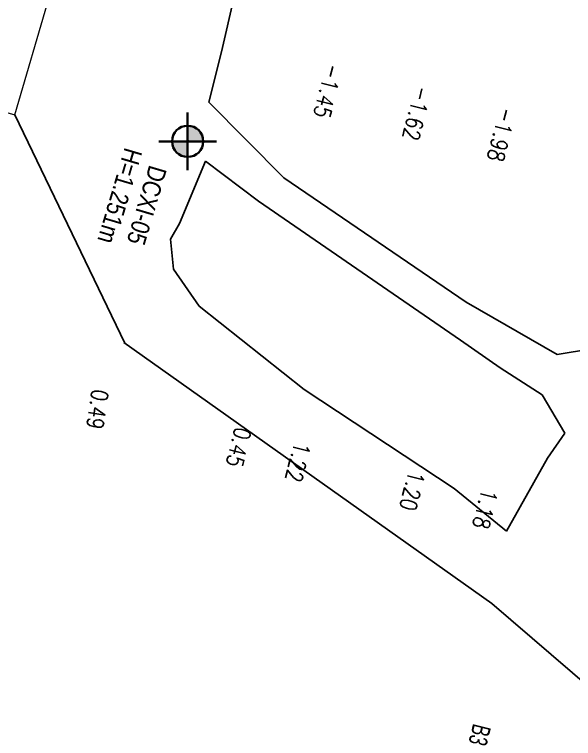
# Model space of a CAD drawing. Header units: metres. Extents: x 583412 to 583840, y 1186334 to 1187497.
# Drawn here: x 583668 to 583698.45, y 1187277.37 to 1187316.8 of the extents above; entities that cross this region are included whole.
import ezdxf
from ezdxf.enums import TextEntityAlignment as Align

# ---------------------------------------------------------------- set-up
doc = ezdxf.new("R2010")
doc.units = ezdxf.units.M
doc.header["$MEASUREMENT"] = 0
doc.layers.get('0').update_dxf_attribs({"lineweight": 35})
doc.layers.add('1.KS.NHA', color=225, linetype='Continuous', lineweight=13)
for name, color, linetype in [('CAO DO DC', 2, 'Continuous'), ('CaoDoTN', 2, 'Continuous'), ('Docao', 22, 'Continuous'), ('KS_muong ao', 4, 'TALUYPHAI-KHKS'), ('TENCOCTUYEN', 1, 'Continuous'), ('TENMOC', 4, 'Continuous'), ('XOOOOAOAOA', 2, 'Continuous')]:
    doc.layers.add(name, color=color, linetype=linetype)
doc.styles.add('ChuSo', font='vnsimple.shx')
doc.styles.add('dc', font='VHELVCN.TTF')
doc.styles.add('KT3', font='VHARIALN.TTF', dxfattribs={"width": 0.8, "height": 1.5})
doc.linetypes.add('TALUYPHAI-KHKS', pattern='A,5,[130,ltypeshp,S=5,R=0,X=0,Y=-5],10,[130,ltypeshp,S=5,R=0,X=0,Y=-5],10,[130,ltypeshp,S=10,R=0,X=0,Y=-10],5', length=30)
doc.linetypes.add('TALUYTRAI-KHKS', pattern='A,5,[130,ltypeshp,S=5,R=0,X=0,Y=5],10,[130,ltypeshp,S=5,R=0,X=0,Y=5],10,[130,ltypeshp,S=10,R=0,X=0,Y=10],5', length=30)

# ---------------------------------------------------------------- blocks, each defined once
blk = doc.blocks.new('DCII')
h = blk.add_hatch(color=5)
h.paths.add_polyline_path([(286.777, 138.096), (286.777, 136.496, -0.414214), (286.877, 136.396), (288.477, 136.396, 0.414214)])
h.paths.add_polyline_path([(286.877, 136.396, 0.414214), (286.777, 136.496), (286.777, 136.396)], flags=17)
h.paths.add_polyline_path([(286.777, 136.396), (286.677, 136.396, 0.414214), (286.777, 136.296)])
h.paths.add_polyline_path([(286.677, 136.396), (285.077, 136.396, 0.414214), (286.777, 134.696), (286.777, 136.296, -0.414214)])
at = {"color": 5}
for points in [[(286.777, 139.536), (286.777, 133.256)], [(289.917, 136.396), (283.637, 136.396)]]:
    blk.add_lwpolyline(points, dxfattribs=at)
blk.add_circle((286.777, 136.396), 1.7, dxfattribs=at)
at = {"color": 6}
blk.add_circle((286.777, 136.396), 0.1, dxfattribs=at)

msp = doc.modelspace()

# ---------------------------------------------------------------- linework, layer by layer
at = {"layer": '1.KS.NHA', "color": 225, "linetype": 'Continuous'}
for p, q in [((583668.011, 1187311.329), (583671.351, 1187322.69)), ((583655.974, 1187314.866), (583668.011, 1187311.329))]:
    msp.add_line(p, q, dxfattribs=at)
at = {"layer": 'KS_muong ao', "color": 125, "ltscale": 0.03}
for p, q in [((583679.275, 1187314.766), (583680.593, 1187320.52)), ((583678.589, 1187312.018), (583679.275, 1187314.766)), ((583682.675, 1187307.9), (583678.589, 1187312.018)), ((583668.011, 1187311.329), (583674.019, 1187298.9)), ((583676.982, 1187305.414), (583678.397, 1187308.809)), ((583678.397, 1187308.809), (583681.292, 1187306.639)), ((583692.594, 1187301.134), (583682.675, 1187307.9)), ((583681.292, 1187306.639), (583692.302, 1187299.056)), ((583676.506, 1187304.563), (583676.982, 1187305.414)), ((583676.67, 1187302.936), (583676.506, 1187304.563)), ((583678.06, 1187300.921), (583676.67, 1187302.936)), ((583697.554, 1187298.276), (583692.594, 1187301.134)), ((583683.775, 1187296.381), (583678.06, 1187300.921)), ((583692.302, 1187299.056), (583694.457, 1187297.559)), ((583699.843, 1187298.657), (583697.554, 1187298.276)), ((583694.457, 1187297.559), (583696.744, 1187296.083)), ((583691.942, 1187290.986), (583683.775, 1187296.381)), ((583696.744, 1187296.083), (583697.979, 1187293.997)), ((583697.979, 1187293.997), (583697.034, 1187292.644)), ((583697.034, 1187292.644), (583694.805, 1187288.66)), ((583694.805, 1187288.66), (583691.942, 1187290.986))]:
    msp.add_line(p, q, dxfattribs=at)
at = {"layer": 'KS_muong ao', "color": 125, "linetype": 'TALUYTRAI-KHKS', "ltscale": 0.03}
for p, q in [((583694.004, 1187284.721), (583673.963, 1187298.94)), ((583702.818, 1187277.123), (583694.004, 1187284.721))]:
    msp.add_line(p, q, dxfattribs=at)
at = {"layer": 'XOOOOAOAOA', "color": 3}
msp.add_point((583677.434, 1187309.889, 1.251), dxfattribs=at)

# ---------------------------------------------------------------- block references
at = {"xscale": 0.5, "yscale": 0.5, "zscale": 0.5}
msp.add_blockref('DCII', (583534.045, 1187241.691, 1.342), dxfattribs=at)

# ---------------------------------------------------------------- texts
at = {"layer": 'CAO DO DC', "color": 3, "style": 'dc'}
msp.add_text('H=1.251m', height=1, rotation=253.5191, dxfattribs=at).set_placement((583674.973, 1187309.319, 1.342), align=Align.TOP_LEFT)
at = {"layer": 'CaoDoTN', "style": 'ChuSo', "width": 0.8}
for s, p in [('-1.45', (583684.634, 1187312.735)), ('-1.62', (583689.484, 1187311.519)), ('-1.98', (583694.092, 1187310.364)), ('0.45', (583679.771, 1187293.335)), ('1.22', (583683.001, 1187292.525)), ('1.20', (583689.228, 1187290.964)), ('1.18', (583693.195, 1187289.97))]:
    msp.add_text(s, height=0.9, rotation=255.9262, dxfattribs=at).set_placement(p, align=Align.CENTER)
at = {"layer": 'Docao', "color": 3, "style": 'ChuSo', "width": 0.8}
msp.add_text('0.49', height=0.9, rotation=261.5963, dxfattribs=at).set_placement((583672.077, 1187295.361, 0.494), align=Align.CENTER)
at = {"layer": 'TENCOCTUYEN', "style": 'KT3', "width": 0.8}
msp.add_text('B3', height=1, rotation=255.9262, dxfattribs=at).set_placement((583693.342, 1187277.562), align=Align.MIDDLE_CENTER)
at = {"layer": 'TENMOC', "style": 'dc'}
msp.add_text('DCXI-05', height=1, rotation=253.5191, dxfattribs=at).set_placement((583675.352, 1187308.65, 1.342))

doc.saveas('drawing.dxf')
